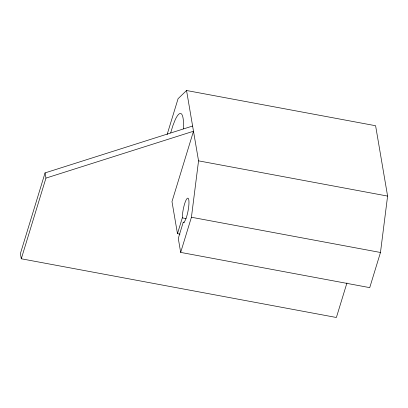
<?xml version="1.0" encoding="UTF-8"?>
<svg xmlns="http://www.w3.org/2000/svg" width="408" height="408" viewBox="0 0 408 408"><rect width="100%" height="100%" fill="white"/><g stroke="black" fill="none" stroke-linecap="round" stroke-linejoin="round"><path stroke-width="0.61" d="M180.673 252.404L191.423 217.25L198.548 160.849L186.548 90.505L375.6 125.73L387.6 196.08L380.475 252.481L369.73 287.635L180.673 252.404L178.286 238.435L183.233 222.248A12.276 2.504 -79.4 0 0 188.491 208.299A12.276 2.504 -79.4 0 0 186.553 199.216A12.276 2.504 -79.4 0 0 182.299 217.872L177.47 233.667L179.974 234.131M170.671 132.891L172.87 125.679L175.185 119.825A32.742 6.681 -79.4 0 1 183.416 128.8M192.607 126.031L45.058 172.905L20.4 253.572L21.287 258.779L336.381 317.495L346.948 282.928M21.287 258.779L45.946 178.112L45.058 172.905M167.117 134.553L178.077 98.7L186.548 90.505M45.946 178.112L193.494 131.233L171.982 201.598L177.47 233.667M198.548 160.849L387.6 196.08M191.423 217.25L380.475 252.481M182.299 217.872L186.053 218.571M183.233 222.248L184.487 222.482"/></g></svg>
